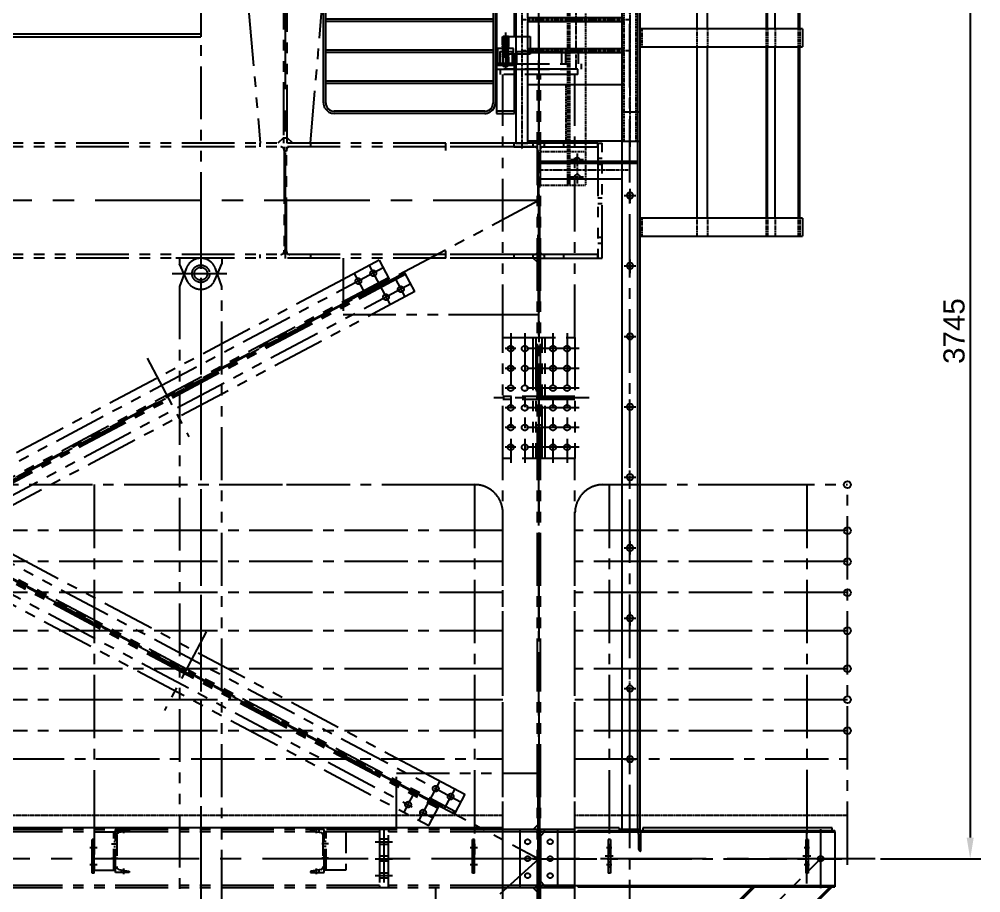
# Model space of a CAD drawing. Header units: millimetres. Extents: x -16232 to 52632, y -3739 to 20678.
# Drawn here: x 14757 to 18170, y 11153 to 14253 of the extents above; entities that cross this region are included whole.
import ezdxf

# ---------------------------------------------------------------- set-up
doc = ezdxf.new("R2010")
doc.units = ezdxf.units.MM
doc.header["$LTSCALE"] = 300
doc.header["$MEASUREMENT"] = 0
for name, pattern in [('CENTER', [2, 1.25, -0.25, 0.25, -0.25]), ('CENTER2', [1.125, 0.75, -0.125, 0.125, -0.125]), ('HIDDEN', [0.375, 0.25, -0.125]), ('PHANTOM2', [1.25, 0.625, -0.125, 0.125, -0.125, 0.125, -0.125])]:
    doc.linetypes.add(name, pattern=pattern)
for name, color, linetype in [('CENTRO', 1, 'CENTER'), ('EM-PJ-CENTRO', 10, 'CENTER2'), ('EM-PJ-CONTORNO', 3, 'Continuous'), ('EM-PJ-COTA', 7, 'Continuous'), ('EM-PJ-FANTASMA', 8, 'PHANTOM2'), ('EM-PJ-FINA', 1, 'Continuous'), ('EM-PJ-TRACEJADA', 1, 'HIDDEN'), ('FANTASMA', 8, 'PHANTOM2'), ('FINA', 8, 'Continuous')]:
    doc.layers.add(name, color=color, linetype=linetype)
doc.styles.add('PADRAO ANGLO', font='arial.ttf')
doc.dimstyles.new('COTAS-ANGLO-PADRÃO', dxfattribs={"dimscale": 30, "dimtxt": 2.5, "dimasz": 2.5, "dimexe": 1.25, "dimexo": 0.625, "dimtad": 1, "dimtxsty": 'PADRAO ANGLO', "dimcen": 2.5, "dimclrd": 256, "dimclre": 256, "dimclrt": 256, "dimadec": 0, "dimazin": 0, "dimtfac": 1, "dimtmove": 0, "dimatfit": 0, "dimfxl": 1, "dimarcsym": 0})
pattern_1 = [(45, (4551.34874, -13127.855), (-0.441941738, 0.441941738), [])]

# ---------------------------------------------------------------- blocks, each defined once
blk = doc.blocks.new('A$C1EAA2A16')
for p, q in [((-1000, 510), (1000, 510)), ((-1000, 510), (-1000, -510)), ((-1000, 500), (1000, 500)), ((1000, 510), (1000, -510)), ((-1148.5, 228.9), (-1451.5, 228.9)), ((-1451.5, 228.9), (-1451.5, -204.6)), ((-1148.5, 228.9), (-1148.5, -204.6)), ((1148.5, 228.9), (1451.5, 228.9)), ((1148.5, 228.9), (1148.5, -204.6)), ((1451.5, 228.9), (1451.5, -204.6)), ((-1148.5, 100), (-1000, 100)), ((1148.5, 100), (1000, 100)), ((-1148.5, -100), (-1000, -100)), ((1148.5, -100), (1000, -100)), ((-1366.7, -266.3), (-1366.7, -146.3)), ((-1233.3, -266.3), (-1233.3, -146.3)), ((1233.3, -266.3), (1233.3, -146.3)), ((1366.7, -266.3), (1366.7, -146.3)), ((-1411, -204.6), (-1451.5, -204.6)), ((-1189, -171.3), (-1411, -171.3)), ((-1411, -241.3), (-1411, -171.3)), ((-1386.7, -241.3), (-1386.7, -171.3)), ((-1346.7, -241.3), (-1346.7, -171.3)), ((-1253.4, -241.3), (-1253.4, -171.3)), ((-1213.3, -241.3), (-1213.3, -171.3)), ((-1189, -241.3), (-1189, -171.3)), ((-1148.5, -204.6), (-1189, -204.6)), ((1148.5, -204.6), (1189, -204.6)), ((1189, -171.3), (1411, -171.3)), ((1189, -241.3), (1189, -171.3)), ((1213.3, -241.3), (1213.3, -171.3)), ((1253.3, -241.3), (1253.3, -171.3)), ((1346.6, -241.3), (1346.6, -171.3)), ((1386.7, -241.3), (1386.7, -171.3)), ((1411, -241.3), (1411, -171.3)), ((1411, -204.6), (1451.5, -204.6)), ((-1189, -241.3), (-1411, -241.3)), ((1189, -241.3), (1411, -241.3)), ((-1000, -500), (1000, -500)), ((-1000, -510), (1000, -510))]:
    blk.add_line(p, q)
at = {"layer": 'CENTRO'}
for p, q in [((-1300, -291.3), (-1300, 278.9)), ((1300, -291.3), (1300, 278.9)), ((-1527.8, 0), (1527.8, 0))]:
    blk.add_line(p, q, dxfattribs=at)
blk = doc.blocks.new('xcvbxcvb')
at = {"layer": 'EM-PJ-CENTRO', "ltscale": 0.05}
for p, q in [((0.4, -671.7), (0.4, 145)), ((-22.1, 99.3), (22.9, 99.3)), ((-191.5, 52.5), (-191.5, -960.2)), ((191, 52.5), (191, -951.8)), ((-188.9, -10.7), (188.4, -10.7)), ((-22.1, -10.7), (22.9, -10.7)), ((-191.5, -120.7), (191, -120.7)), ((-16.3, -120.7), (28.7, -120.7)), ((-191.5, -230.7), (191, -230.7)), ((-4.2, -230.7), (-49.3, -230.7)), ((-191.5, -390.7), (191, -390.7)), ((-22.1, -390.7), (22.9, -390.7)), ((-191.5, -500.7), (191, -500.7)), ((-22.1, -500.7), (22.9, -500.7)), ((-191.5, -610.7), (191, -610.7)), ((-22.1, -610.7), (22.9, -610.7)), ((4.4, -975.7), (4.4, -1082.4)), ((26.5, -998.7), (-17.7, -998.7)), ((26.5, -1059.6), (-17.7, -1059.6))]:
    blk.add_line(p, q, dxfattribs=at)
blk.add_arc((-0.2, 53.7), 191.2, 359.6423, 180.3435, dxfattribs=at)
at = {"layer": 'EM-PJ-CONTORNO'}
for p, q in [((-212.7, 52.6), (-212.7, -939.7)), ((-170.3, 52.6), (-212.7, 52.6)), ((-170.3, -114.3), (-170.3, 54.8)), ((163.4, -4.3), (-170.3, -4.3)), ((-170.3, -17), (163.4, -17)), ((163.4, -114.3), (-170.3, -114.3)), ((-170.3, -224.3), (-170.3, -127)), ((-170.3, -127), (163.4, -127)), ((163.4, -224.3), (-170.3, -224.3)), ((-170.3, -369.5), (-170.3, -237)), ((-170.3, -237), (163.4, -237)), ((163.4, -369.5), (-170.3, -369.5)), ((-170.3, -411.9), (163.4, -411.9)), ((-170.3, -494.3), (-170.3, -411.9)), ((163.4, -494.3), (-170.3, -494.3)), ((-170.3, -604.3), (-170.3, -507)), ((-170.3, -507), (163.4, -507)), ((163.4, -604.3), (-170.3, -604.3)), ((-170.3, -733.6), (-170.3, -617)), ((-170.3, -617), (163.4, -617)), ((-170.3, -730.7), (163.4, -730.7)), ((-170.3, -830.5), (-170.3, -733.6)), ((-170.3, -939.7), (-170.3, -830.5)), ((-212.7, -939.7), (-170.3, -939.7)), ((-170.3, -930.7), (163.4, -930.7))]:
    blk.add_line(p, q, dxfattribs=at)
at = {"layer": 'EM-PJ-CONTORNO', "flags": 128}
for points in [[(-191.5, -390.7), (-189.2, -388.4), (-186.9, -386.1), (-184.7, -383.9), (-182.6, -381.7), (-180.5, -379.7), (-178.6, -377.8), (-176.9, -376.1), (-175.3, -374.5), (-173.9, -373.1), (-172.7, -371.9), (-171.8, -371), (-171, -370.2), (-170.5, -369.7), (-170.3, -369.5), (-170.3, -369.5)], [(-170.3, -411.9), (-170.3, -411.8), (-170.5, -411.6), (-171, -411.1), (-171.8, -410.3), (-172.7, -409.4), (-173.9, -408.2), (-175.3, -406.8), (-176.9, -405.2), (-178.6, -403.5), (-180.5, -401.6), (-182.6, -399.6), (-184.7, -397.4), (-186.9, -395.2), (-189.2, -392.9), (-191.5, -390.7)]]:
    blk.add_lwpolyline(points, dxfattribs=at)
at = {"layer": 'EM-PJ-CONTORNO'}
for radius, start in [(212.4, 39.6341), (170, 15.8113)]:
    blk.add_arc((-0.2, 53.7), radius, start, 180.3435, dxfattribs=at)
for points, knots in [([(-170.3, -114.4), (-170.3, -114.4), (-170.2, -114.3), (-170.4, -114.8), (-170.7, -115.9), (-171, -117.6), (-171.2, -119.7), (-171.2, -121.8), (-171, -123.8), (-170.7, -125.5), (-170.4, -126.6), (-170.2, -127.1), (-170.3, -127), (-170.3, -126.9)], [0, 0, 0, 0, 0.030157, 0.13274, 0.236544, 0.34434, 0.453102, 0.557821, 0.659869, 0.764672, 0.873388, 0.981234, 1, 1, 1, 1]), ([(-170.3, -224.4), (-170.3, -224.4), (-170.2, -224.3), (-170.4, -224.8), (-170.7, -225.9), (-171, -227.6), (-171.2, -229.7), (-171.2, -231.8), (-171, -233.8), (-170.7, -235.5), (-170.4, -236.6), (-170.2, -237.1), (-170.3, -237), (-170.3, -236.9)], [0, 0, 0, 0, 0.030157, 0.132737, 0.236547, 0.344334, 0.453108, 0.557815, 0.659862, 0.764666, 0.873388, 0.981234, 1, 1, 1, 1]), ([(-170.3, -494.4), (-170.3, -494.4), (-170.3, -494.4), (-170.5, -495.3), (-170.9, -496.8), (-171.2, -498.6), (-171.2, -500), (-171.2, -500.7)], [0, 0, 0, 0, 0.169969, 0.375351, 0.587329, 0.805506, 1, 1, 1, 1]), ([(-171.2, -500.7), (-171.2, -501.3), (-171.2, -502.7), (-170.9, -504.6), (-170.5, -506), (-170.3, -506.9), (-170.3, -506.9), (-170.3, -506.9)], [0, 0, 0, 0, 0.20821, 0.416186, 0.630122, 0.848375, 1, 1, 1, 1]), ([(-170.3, -604.3), (-170.3, -604.4), (-170.3, -604.4), (-170.5, -605.3), (-170.9, -606.8), (-171.2, -608.6), (-171.2, -610), (-171.2, -610.7)], [0, 0, 0, 0, 0.170376, 0.375663, 0.587543, 0.80562, 1, 1, 1, 1]), ([(-171.2, -610.7), (-171.2, -611.3), (-171.2, -612.7), (-170.9, -614.6), (-170.5, -616), (-170.3, -616.9), (-170.3, -616.9), (-170.3, -616.9)], [0, 0, 0, 0, 0.208108, 0.415983, 0.629814, 0.847971, 1, 1, 1, 1])]:
    blk.add_open_spline(points, degree=3, knots=knots, dxfattribs=at)
at = {"layer": 'EM-PJ-TRACEJADA', "ltscale": 0.05}
for p, q in [((-29.6, 218), (-29.6, -1088.7)), ((-14.6, 218), (-29.6, 218)), ((-23.2, 218), (-23.2, -1088.7)), ((34.4, 143), (-14.6, 218)), ((34.4, 143), (34.4, -1088.7)), ((169.8, 54.9), (169.8, -114.3)), ((212.2, 52.6), (169.8, 52.6)), ((212.2, 52.6), (212.2, -933.7)), ((169.8, -4.3), (163.4, -4.3)), ((163.4, -17), (169.8, -17)), ((169.8, -114.3), (163.4, -114.3)), ((163.4, -127), (169.8, -127)), ((169.8, -127), (169.8, -224.3)), ((-29.7, -205.2), (-36.1, -205.2)), ((-36.1, -205.2), (-36.1, -256.2)), ((169.8, -224.3), (163.4, -224.3)), ((163.4, -237), (169.8, -237)), ((169.8, -237), (169.8, -369.5)), ((-29.7, -256.2), (-36.1, -256.2)), ((169.8, -369.5), (163.4, -369.5)), ((163.4, -411.9), (169.8, -411.9)), ((169.8, -411.9), (169.8, -494.3)), ((169.8, -494.3), (163.4, -494.3)), ((163.4, -507), (169.8, -507)), ((169.8, -507), (169.8, -604.3)), ((169.8, -604.3), (163.4, -604.3)), ((163.4, -617), (169.8, -617)), ((169.8, -617), (169.8, -733.6)), ((-29.6, -730.7), (-36, -730.7)), ((-36, -730.7), (-36, -930.7)), ((163.4, -730.7), (169.8, -730.7)), ((169.8, -733.6), (169.8, -933.7)), ((-29.6, -930.7), (-36, -930.7)), ((163.4, -930.7), (169.8, -930.7)), ((-127.6, -968.7), (34.4, -968.7)), ((-127.6, -1088.7), (34.4, -1088.7))]:
    blk.add_line(p, q, dxfattribs=at)
at = {"layer": 'EM-PJ-TRACEJADA', "ltscale": 0.05, "flags": 128}
for points in [[(191, -390.7), (188.7, -388.4), (186.5, -386.1), (184.3, -383.9), (182.1, -381.7), (180.1, -379.7), (178.2, -377.8), (176.4, -376.1), (174.9, -374.5), (173.5, -373.1), (172.3, -371.9), (171.3, -371), (170.6, -370.2), (170.1, -369.7), (169.9, -369.5), (169.8, -369.5)], [(169.8, -411.9), (169.9, -411.8), (170.1, -411.6), (170.6, -411.1), (171.3, -410.3), (172.3, -409.4), (173.5, -408.2), (174.9, -406.8), (176.4, -405.2), (178.2, -403.5), (180.1, -401.6), (182.1, -399.6), (184.3, -397.4), (186.5, -395.2), (188.7, -392.9), (191, -390.7)]]:
    blk.add_lwpolyline(points, dxfattribs=at)
at = {"layer": 'EM-PJ-TRACEJADA', "ltscale": 0.05}
for centre, radius in [((-29.6, 242.2), 24.1), ((0.4, 99.3), 6.25), ((0.4, -10.7), 6.25), ((0.4, -120.7), 6.25), ((0.4, -390.7), 6.25), ((0.4, -500.7), 6.25), ((0.4, -610.7), 6.25), ((4.4, -998.7), 9), ((4.4, -1058.7), 9)]:
    blk.add_circle(centre, radius, dxfattribs=at)
for radius, end in [(212.4, 39.6341), (170, 15.8113)]:
    blk.add_arc((-0.2, 53.7), radius, 359.6423, end, dxfattribs=at)
for points, knots in [([(169.8, -126.9), (169.8, -126.9), (169.8, -127), (170, -126.5), (170.3, -125.4), (170.6, -123.7), (170.8, -121.6), (170.8, -119.5), (170.6, -117.5), (170.2, -115.8), (170, -114.7), (169.8, -114.2), (169.8, -114.3), (169.8, -114.3)], [0, 0, 0, 0, 0.029933, 0.132561, 0.236415, 0.344262, 0.453088, 0.557845, 0.659941, 0.764794, 0.873568, 0.981465, 1, 1, 1, 1]), ([(169.8, -236.9), (169.8, -236.9), (169.8, -237), (170, -236.5), (170.3, -235.4), (170.6, -233.7), (170.8, -231.6), (170.8, -229.5), (170.6, -227.5), (170.2, -225.8), (170, -224.7), (169.8, -224.2), (169.8, -224.3), (169.8, -224.3)], [0, 0, 0, 0, 0.029933, 0.132562, 0.236422, 0.344269, 0.453083, 0.557852, 0.659948, 0.764801, 0.873569, 0.981465, 1, 1, 1, 1]), ([(170.8, -500.7), (170.8, -500), (170.7, -498.6), (170.4, -496.7), (170.1, -495.3), (169.9, -494.4), (169.8, -494.4), (169.8, -494.4)], [0, 0, 0, 0, 0.20811, 0.415986, 0.629819, 0.847968, 1, 1, 1, 1]), ([(169.8, -507), (169.8, -506.9), (169.9, -506.9), (170.1, -506), (170.4, -504.5), (170.7, -502.7), (170.8, -501.3), (170.8, -500.7)], [0, 0, 0, 0, 0.170375, 0.37565, 0.587544, 0.805598, 1, 1, 1, 1]), ([(170.8, -610.7), (170.8, -610), (170.7, -608.6), (170.4, -606.7), (170.1, -605.3), (169.9, -604.4), (169.8, -604.4), (169.8, -604.4)], [0, 0, 0, 0, 0.20811, 0.415987, 0.62982, 0.84797, 1, 1, 1, 1]), ([(169.8, -617), (169.8, -616.9), (169.9, -616.9), (170.1, -616), (170.4, -614.5), (170.7, -612.7), (170.8, -611.3), (170.8, -610.7)], [0, 0, 0, 0, 0.1703724, 0.3756539, 0.587529, 0.8056007, 1, 1, 1, 1])]:
    blk.add_open_spline(points, degree=3, knots=knots, dxfattribs=at)
blk = doc.blocks.new('A$Cb61820f8')
at = {"layer": 'EM-PJ-CONTORNO'}
h = blk.add_hatch(dxfattribs=at)
h.set_pattern_fill('ANSI31', color=256, scale=5, style=0)
h.set_pattern_definition(pattern_1)
h.paths.add_polyline_path([(-221.2, 348.6, 1), (-218.2, 348.6)])
h = blk.add_hatch(dxfattribs=at)
h.set_pattern_fill('ANSI31', color=256, scale=5, style=0)
h.set_pattern_definition(pattern_1)
h.paths.add_polyline_path([(-221.2, 343.6, 0.376394), (-219.9, 342.1, 0.453072), (-218.2, 343.6, 1)])
h = blk.add_hatch(dxfattribs=at)
h.set_pattern_fill('ANSI31', color=256, scale=5, style=0)
h.set_pattern_definition([(45, (4551.34874, -13122.855), (-0.441941738, 0.441941738), [])])
h.paths.add_polyline_path([(-202.2, 346.1, 1), (-199.2, 346.1, 1)])
h = blk.add_hatch(dxfattribs=at)
h.set_pattern_fill('ANSI31', color=256, scale=5, style=0)
h.set_pattern_definition(pattern_1)
h.paths.add_polyline_path([(-202.2, 341.1, 1), (-199.2, 341.1, 1)])
h = blk.add_hatch(dxfattribs=at)
h.set_pattern_fill('ANSI31', color=256, scale=5, style=0)
h.set_pattern_definition(pattern_1)
h.paths.add_polyline_path([(-218.2, 313.6, 1), (-221.2, 313.6, 1)])
h = blk.add_hatch(dxfattribs=at)
h.set_pattern_fill('ANSI31', color=256, scale=5, style=0)
h.set_pattern_definition([(45, (4532.34874, -13160.355), (-0.441941738, 0.441941738), [])])
h.paths.add_polyline_path([(-221.2, 308.6, 1), (-218.2, 308.6, 1)])
h = blk.add_hatch(dxfattribs=at)
h.set_pattern_fill('ANSI31', color=256, scale=5, style=0)
h.set_pattern_definition(pattern_1)
h.paths.add_polyline_path([(-202.2, 311.1, 1), (-199.2, 311.1, 1)])
h = blk.add_hatch(dxfattribs=at)
h.set_pattern_fill('ANSI31', color=256, scale=5, style=0)
h.set_pattern_definition(pattern_1)
h.paths.add_polyline_path([(-199.2, 306.1, 1), (-202.2, 306.1)])
at = {"layer": 'EM-PJ-CENTRO'}
blk.add_line((-210.2, 393), (-210.2, 265), dxfattribs=at)
at = {"layer": 'EM-PJ-CENTRO', "ltscale": 0.05}
for p, q in [((-88, -94.6), (224.9, -94.6)), ((231.5, -162, 838188.4), (231.5, -212.7, 838188.4)), ((210.9, -185, 838188.4), (252.2, -185, 838188.4)), ((210.9, -435, 838188.4), (252.2, -435, 838188.4)), ((231.5, -412, 838188.4), (231.5, -462.7, 838188.4)), ((231.5, -708, 838188.4), (231.5, -657.3, 838188.4)), ((210.9, -685, 838188.4), (252.2, -685, 838188.4)), ((231.5, -958, 838188.4), (231.5, -907.3, 838188.4)), ((210.9, -935, 838188.4), (252.2, -935, 838188.4)), ((231.5, -1208, 838188.4), (231.5, -1157.3, 838188.4)), ((210.9, -1185, 838188.4), (252.2, -1185, 838188.4)), ((231.5, -1412, 838188.4), (231.5, -1462.7, 838188.4)), ((210.9, -1435, 838188.4), (252.2, -1435, 838188.4)), ((231.5, -1662, 838188.4), (231.5, -1712.7, 838188.4)), ((210.9, -1685, 838188.4), (252.2, -1685, 838188.4)), ((231.5, -1958, 838188.4), (231.5, -1907.3, 838188.4)), ((210.9, -1935, 838188.4), (252.2, -1935, 838188.4)), ((231.5, -2208, 838188.4), (231.5, -2157.3, 838188.4)), ((210.9, -2185, 838188.4), (252.2, -2185, 838188.4))]:
    blk.add_line(p, q, dxfattribs=at)
at = {"layer": 'EM-PJ-CONTORNO'}
for p, q in [((-241.9, 1206), (-241.9, 106)), ((203, 1206), (203, -62.8)), ((258.5, 1206), (258.5, -2435)), ((266.5, 1206), (266.5, -2435)), ((-254.2, 1168), (-254.2, 144)), ((-246.2, 1168), (-246.2, 144)), ((468.9, 1142.5), (468.9, 406)), ((507, 406), (507, 1142.5)), ((715.3, 1142.5), (715.3, 406)), ((719.8, 406), (719.8, 1142.5)), ((746.7, 406), (746.7, 1142.5)), ((828.5, 1142.5), (828.5, 406)), ((834.8, 406), (834.8, 1142.5)), ((-856.2, 144), (-856.2, 683.3)), ((-848.2, 144), (-848.2, 683.3)), ((-254.2, 440), (-848.2, 440)), ((-254.2, 432), (-848.2, 432)), ((-221.2, 377.6), (-220.2, 378.6)), ((-221.2, 349.6), (-221.2, 377.6)), ((-220.2, 378.6), (-218.2, 378.6)), ((-217.2, 379.6), (-218.2, 378.6)), ((-218.2, 273.1), (-218.2, 378.6)), ((-214.2, 378.6), (-218.2, 378.6)), ((-203.2, 379.6), (-217.2, 379.6)), ((-214.2, 379.5), (-122.9, 379.5)), ((-206.2, 379.5), (-214.2, 379.5)), ((-214.2, 379.5), (-214.2, 316)), ((-202.2, 378.6), (-210.2, 378.6)), ((-206.2, 316), (-206.2, 379.5)), ((-203.2, 379.6), (-203.1, 379.5)), ((-202.2, 378.6), (-203.1, 379.5)), ((-202.2, 316), (-202.2, 378.6)), ((-200.2, 378.6), (-202.2, 378.6)), ((-200.2, 378.6), (-199.2, 377.6)), ((-199.2, 377.6), (-199.2, 349.6)), ((-122.9, 379.5), (-122.9, 316)), ((844.3, 406), (266.5, 406)), ((844.3, 406), (844.3, 342.5)), ((-220.2, 348.6), (-221.2, 349.6)), ((-221.2, 348.6), (-208.2, 348.6)), ((-218.2, 348.6), (-220.2, 348.6)), ((-200.9, 344.6), (-219.9, 347.1)), ((-219.9, 345.1), (-212.2, 346.1)), ((-200.9, 339.6), (-219.9, 342.1)), ((-219.7, 313.6), (-219.7, 343.6)), ((-200.5, 342.6), (-219.5, 345.1)), ((-214.2, 316), (-214.2, 348.6)), ((-214.2, 348.6), (-206.2, 348.6)), ((-200.5, 347.6), (-208.2, 348.6)), ((-208.2, 343.6), (-200.5, 344.6)), ((-200.2, 348.6), (-202.2, 348.6)), ((-199.2, 349.6), (-200.2, 348.6)), ((266.5, 342.5), (844.3, 342.5)), ((468.9, 342.5), (468.9, -265.5)), ((507, -265.5), (507, 342.5)), ((715.3, 342.5), (715.3, -265.5)), ((719.8, -265.5), (719.8, 342.5)), ((746.7, -265.5), (746.7, 342.5)), ((828.5, 342.5), (828.5, -265.5)), ((834.8, -265.5), (834.8, 342.5)), ((-254.2, 330), (-848.2, 330)), ((-254.2, 322), (-848.2, 322)), ((-182, 336), (-238.3, 336)), ((-238.3, 336), (-238.3, 276.1)), ((-219.9, 312.1), (-200.9, 309.6)), ((-212.2, 311.1), (-219.9, 310.1)), ((-219.5, 315.1), (-200.5, 312.6)), ((-219.5, 310.1), (-200.5, 307.6)), ((-122.9, 316), (-214.2, 316)), ((-214.2, 316), (-206.2, 316)), ((-200.5, 309.6), (-208.2, 308.6)), ((-202.2, 273.1), (-202.2, 316)), ((-200.7, 311.1), (-200.7, 341.1)), ((-182, 276.1), (-182, 336)), ((-178.4, 106), (-178.4, 316)), ((-238.3, 284.1), (-182, 284.1)), ((-182, 276.1), (-238.3, 276.1)), ((-220.2, 306.1), (-221.2, 305.1)), ((-221.2, 305.1), (-221.2, 276.1)), ((-221.2, 277.1), (-220.2, 276.1)), ((-218.2, 306.1), (-220.2, 306.1)), ((-219.9, 307.1), (-212.2, 306.1)), ((-217.2, 272.1), (-218.2, 273.1)), ((-202.2, 273.1), (-218.2, 273.1)), ((-199.2, 306.1), (-212.2, 306.1)), ((-202.2, 273.1), (-203.2, 272.1)), ((-200.2, 306.1), (-202.2, 306.1)), ((-199.2, 306.1), (-202.2, 306.1)), ((-199.2, 305.1), (-200.2, 306.1)), ((-200.2, 276.1), (-199.2, 277.1)), ((-199.2, 305.1), (-199.2, 276.1)), ((-203.2, 272.1), (-217.2, 272.1)), ((-254.2, 220), (-848.2, 220)), ((-254.2, 212), (-848.2, 212)), ((-809.2, 114), (-818.2, 114)), ((-801.2, 106), (-818.2, 106)), ((-293.2, 114), (-809.2, 114)), ((-301.2, 106), (-801.2, 106)), ((-284.2, 106), (-301.2, 106)), ((-284.2, 114), (-293.2, 114)), ((-178.4, 114), (-241.9, 114)), ((-241.9, 106), (-178.4, 106)), ((203, 112.1), (266.5, 112.1)), ((266.5, 6), (203, 6)), ((-88, -62.8), (258.5, -62.8)), ((-88, -70.8), (258.5, -70.8)), ((203, -70.8), (203, -2435)), ((-88, -126.3), (203, -126.3)), ((844.3, -265.5), (266.5, -265.5)), ((844.3, -265.5), (844.3, -329)), ((266.5, -329), (844.3, -329)), ((203, -2435), (266.5, -2435))]:
    blk.add_line(p, q, dxfattribs=at)
for centre, radius in [((-219.7, 343.6), 1.5), ((-200.7, 346.1), 1.5), ((-200.7, 341.1), 1.5), ((-219.7, 313.6), 1.5), ((-219.7, 308.6), 1.5), ((-200.7, 311.1), 1.5), ((231.5, -185, 838188.4), 11.5), ((231.5, -435, 838188.4), 11.5), ((231.5, -685, 838188.4), 11.5), ((231.5, -935, 838188.4), 11.5), ((231.5, -1185, 838188.4), 11.5), ((231.5, -1435, 838188.4), 11.5), ((231.5, -1685, 838188.4), 11.5), ((231.5, -1935, 838188.4), 11.5), ((231.5, -2185, 838188.4), 11.5)]:
    blk.add_circle(centre, radius, dxfattribs=at)
for centre, radius, start, end in [((-219.7, 348.6), 1.5, 180, 0), ((-200.7, 306.1), 1.5, 0, 180), ((-818.2, 144), 38, 180, 209.1104), ((-818.2, 144), 30, 180, 270), ((-284.2, 144), 30, 270, 0), ((-284.2, 144), 38, 330.8896, 0), ((-818.2, 144), 38, 210.0314, 270), ((-284.2, 144), 38, 270, 330.8896)]:
    blk.add_arc(centre, radius, start, end, dxfattribs=at)
at = {"layer": 'EM-PJ-FINA', "ltscale": 0.5}
blk.add_line((-178.4, 379.5), (-178.4, 929.9), dxfattribs=at)
at = {"layer": 'EM-PJ-TRACEJADA', "ltscale": 0.05}
for p, q in [((274.5, 342.5), (274.5, 406)), ((468.9, 406), (468.9, 342.5)), ((507, 406), (507, 342.5)), ((715.3, 406), (715.3, 342.5)), ((719.8, 406), (719.8, 342.5)), ((746.7, 406), (746.7, 342.5)), ((828.5, 406), (828.5, 342.5)), ((834.8, 406), (834.8, 342.5)), ((203, -62.8), (203, -70.8)), ((274.5, -329), (274.5, -265.5)), ((468.9, -265.5), (468.9, -329)), ((507, -265.5), (507, -329)), ((715.3, -265.5), (715.3, -329)), ((719.8, -265.5), (719.8, -329)), ((746.7, -265.5), (746.7, -329)), ((828.5, -265.5), (828.5, -329)), ((834.8, -265.5), (834.8, -329))]:
    blk.add_line(p, q, dxfattribs=at)
blk.add_blockref('xcvbxcvb', (39.6, 939.7))
blk = doc.blocks.new('A$C21fcbdb9')
at = {"layer": 'EM-PJ-CENTRO'}
blk.add_line((24.3, 0), (-38.9, 0), dxfattribs=at)
at = {"layer": 'EM-PJ-FINA'}
for points in [[(-20, -22.5), (0, 22.5), (0, -22.5), (-20, -22.5)], [(-20, -22.5), (-20, 22.5), (0, 22.5), (-20, -22.5)]]:
    blk.add_solid(points, dxfattribs=at)
at = {"layer": 'EM-PJ-TRACEJADA'}
for p, q in [((0, 22.5), (-20, 22.5)), ((0, -22.5), (-20, -22.5))]:
    blk.add_line(p, q, dxfattribs=at)
blk = doc.blocks.new('GARDA')
at = {"layer": 'EM-PJ-CENTRO'}
for p, q in [((-15246.9, 10259.3), (-11970.3, 10259.3)), ((-12652.9, 10259.3), (-12652.9, 8910.5)), ((-11970.3, 10259.3), (-11490.3, 10259.3)), ((-11490.3, 10259.3), (-11302.9, 10259.3)), ((-11302.9, 10259.3), (-11302.9, 8910.5)), ((-10846.9, 10259.3), (-10321.3, 10259.3)), ((-10825.9, 10259.3), (-10825.9, 8910.5)), ((-10321.3, 10259.3), (-9979.9, 10259.3)), ((-10124.1, 10259.4), (-10124.1, 8910.6)), ((-9979.9, 8910.5), (-9979.9, 10259.3)), ((-11202.9, 8910.5), (-11202.9, 10159.3)), ((-10946.9, 8910.5), (-10946.9, 10159.3)), ((-11202.9, 10096.3), (-15346.9, 10096.3)), ((-9979.9, 10096.3), (-10946.9, 10096.3)), ((-11202.9, 9986.3), (-15346.9, 9986.3)), ((-9979.9, 9986.3), (-10946.9, 9986.3)), ((-11202.9, 9876.3), (-15346.9, 9876.3)), ((-9979.9, 9876.3), (-10946.9, 9876.3)), ((-11202.9, 9740.8), (-15346.9, 9740.8)), ((-9979.9, 9740.8), (-10946.9, 9740.8)), ((-11202.9, 9606.3), (-15346.9, 9606.3)), ((-9979.9, 9606.3), (-10946.9, 9606.3)), ((-11202.9, 9496.3), (-15346.9, 9496.3)), ((-9979.9, 9496.3), (-10946.9, 9496.3)), ((-11202.9, 9386.3), (-15346.9, 9386.3)), ((-9979.9, 9386.3), (-10946.9, 9386.3)), ((-15346.9, 9286.3), (-11202.9, 9286.3)), ((-10946.9, 9286.3), (-9979.9, 9286.3))]:
    blk.add_line(p, q, dxfattribs=at)
at = {"layer": 'EM-PJ-CENTRO', "ltscale": 0.02}
for p, q in [((-15346.9, 9086.3), (-11202.9, 9086.3)), ((-10946.9, 9086.3), (-9979.9, 9086.3))]:
    blk.add_line(p, q, dxfattribs=at)
at = {"layer": 'EM-PJ-CENTRO'}
for centre, start, end in [((-11302.9, 10159.3), 0, 90), ((-10846.9, 10159.3), 90, 180)]:
    blk.add_arc(centre, 100, start, end, dxfattribs=at)
blk = doc.blocks.new('*D72')
at = {"layer": 'Defpoints', "color": 0, "transparency": 16777216}
for p in [(17538, 15018.5), (17795.6, 11274), (18132.7, 11274)]:
    blk.add_point(p, dxfattribs=at)
at = {"layer": 'EM-PJ-COTA', "lineweight": -2, "transparency": 16777216}
for p, q in [((17556.8, 15018.5), (18170.2, 15018.5)), ((18132.7, 14943.5), (18132.7, 11349)), ((17814.3, 11274), (18170.2, 11274))]:
    blk.add_line(p, q, dxfattribs=at)
at = {"layer": 'EM-PJ-COTA', "transparency": 16777216}
for points in [[(18120.2, 14943.5), (18145.2, 14943.5), (18132.7, 15018.5)], [(18120.2, 11349), (18145.2, 11349), (18132.7, 11274)]]:
    blk.add_solid(points, dxfattribs=at)
at = {"layer": 'EM-PJ-COTA', "transparency": 16777216, "insert": (18075.7, 13146.3), "char_height": 75, "attachment_point": 5, "rotation": 90, "style": 'PADRAO ANGLO'}
blk.add_mtext('3745', dxfattribs=at)
blk = doc.blocks.new('A$Ce1df7a8e')
at = {"layer": 'EM-PJ-CENTRO', "ltscale": 0.5}
for p, q in [((14.2, 0), (-14.2, 0)), ((9.2, 30), (-9.2, 30)), ((9.2, -30), (-9.2, -30))]:
    blk.add_line(p, q, dxfattribs=at)
at = {"layer": 'EM-PJ-CONTORNO'}
for p, q in [((4.2, 60), (-3.8, 60)), ((-3.8, 60), (-3.8, -60)), ((4.2, 60), (4.2, -60)), ((4.2, -60), (-3.8, -60))]:
    blk.add_line(p, q, dxfattribs=at)
at = {"layer": 'EM-PJ-TRACEJADA', "ltscale": 0.5}
for p, q in [((4.2, 39), (-3.8, 39)), ((4.2, 21), (-3.8, 21)), ((4.2, -21), (-3.8, -21)), ((4.2, -39), (-3.8, -39))]:
    blk.add_line(p, q, dxfattribs=at)
blk = doc.blocks.new('A$Cff82920c')
at = {"layer": 'EM-PJ-CENTRO'}
blk.add_line((-25, 0.1), (1069.8, 0.1), dxfattribs=at)
at = {"layer": 'EM-PJ-CONTORNO'}
for p, q in [((15, 94.9), (0, 79.9)), ((0, 79.9), (0, -79.9)), ((15, 94.9), (132.7, 94.9)), ((132.7, 100.1), (1044.8, 100.1)), ((132.7, 94.9), (132.7, 100.1)), ((132.7, 94.9), (1044.8, 94.9)), ((1044.8, 94.9), (1044.8, 100.1)), ((1044.8, 94.9), (1044.8, -94.7)), ((15, -94.7), (0, -79.7)), ((15, -94.7), (132.7, -94.7)), ((132.7, -94.7), (1044.8, -94.7)), ((132.7, -94.7), (132.7, -99.9)), ((132.7, -99.9), (1044.8, -99.9)), ((1044.8, -94.7), (1044.8, -99.9))]:
    blk.add_line(p, q, dxfattribs=at)
at = {"layer": 'EM-PJ-TRACEJADA'}
blk.add_line((944.8, 100.1), (944.8, -99.9), dxfattribs=at)
at = {"layer": 'EM-PJ-COTA'}
for p in [(244.2, 8.6), (945.9, 8.6)]:
    blk.add_blockref('A$Ce1df7a8e', p, dxfattribs=at)
blk = doc.blocks.new('A$C0b032ca3')
at = {"layer": 'EM-PJ-CENTRO'}
for p, q in [((-1000, -1000), (0, 0)), ((-342.3, -307), (-326.3, -290.9)), ((-289.3, -360), (-273.2, -344)), ((-803.8, -768.5), (-787.8, -752.4)), ((-750.8, -821.5), (-734.7, -805.5))]:
    blk.add_line(p, q, dxfattribs=at)
blk.add_circle((-1000, -1000), 10, dxfattribs=at)
at = {"layer": 'EM-PJ-CONTORNO'}
for p, q in [((-994.8, -853.3), (-241.4, -100)), ((-994.8, -1136.2), (41.4, -100)), ((-379.2, -245.1), (-234.1, -100)), ((-245.1, -379.2), (34.1, -100)), ((-840.7, -706.6), (-388.1, -254.1)), ((-706.6, -840.7), (-254.1, -388.1)), ((-994.8, -860.7), (-849.7, -715.6)), ((-994.8, -1128.8), (-715.6, -849.7)), ((-994.8, -853.2), (-994.8, -1136))]:
    blk.add_line(p, q, dxfattribs=at)
at = {"layer": 'EM-PJ-CONTORNO', "extrusion": (0, 0, -1)}
for p, q in [((-391.8, -250.4), (-250.4, -391.8)), ((-387.3, -245.9), (-245.9, -387.3)), ((-382.8, -241.4), (-241.4, -382.8)), ((-853.3, -711.9), (-711.9, -853.3)), ((-848.8, -707.4), (-707.4, -848.8)), ((-844.3, -702.9), (-702.9, -844.3))]:
    blk.add_line(p, q, dxfattribs=at)
at = {"layer": 'EM-PJ-TRACEJADA'}
for p, q in [((-345.2, -297.1), (-336.2, -288.1)), ((-332.4, -309.8), (-323.4, -300.8)), ((-292.1, -350.1), (-283.1, -341.1)), ((-279.4, -362.8), (-270.4, -353.9)), ((-806.7, -758.6), (-797.7, -749.6)), ((-793.9, -771.3), (-785, -762.3)), ((-753.6, -811.6), (-744.6, -802.6)), ((-740.9, -824.3), (-731.9, -815.4))]:
    blk.add_line(p, q, dxfattribs=at)
blk.add_circle((0, 0), 10, dxfattribs=at)
blk = doc.blocks.new('A$C9bd9dc66')
at = {"layer": 'EM-PJ-CENTRO'}
for p, q in [((-14.6, 25), (8.6, 25)), ((-14.6, -25), (8.6, -25))]:
    blk.add_line(p, q, dxfattribs=at)
at = {"layer": 'EM-PJ-TRACEJADA'}
for p, q in [((-76.2, 67.5), (-76.2, -67.5)), ((-76.2, 67.5), (0, 67.5)), ((-6.3, -67.5), (-6.3, 67.5)), ((0, -67.5), (0, 67.5)), ((-6.3, 34), (0, 34)), ((-6.3, 16), (0, 16)), ((-6.3, -16), (0, -16)), ((-6.3, -34), (0, -34)), ((-76.2, -67.5), (0, -67.5))]:
    blk.add_line(p, q, dxfattribs=at)
blk = doc.blocks.new('A$C4de2501e')
for p, q in [((19.6, 143), (19.6, 152.4)), ((28.6, 138), (28.6, 158.6)), ((37.6, 146), (37.6, 152.4)), ((19.6, 0), (19.6, 9.4)), ((28.6, -3.3), (28.6, 13.1)), ((37.6, 0), (37.6, 6.4))]:
    blk.add_line(p, q)
blk.add_lwpolyline([(0, 152.4), (0, 0), (48.8, 0), (48.8, 2, 0.366651), (46.2, 5), (11.4, 10.8, -0.366651), (5.1, 18.3), (5.1, 134.1, -0.366651), (11.4, 141.6), (46.2, 147.4, 0.366651), (48.8, 150.4), (48.8, 152.4)], format="xyb", close=True)

msp = doc.modelspace()

# ---------------------------------------------------------------- linework, layer by layer
at = {"layer": 'CENTRO'}
for p, q in [((15701.871, 14979.369), (15701.871, 13355.51)), ((16601.871, 14231.378), (16601.871, 10399.304)), ((16601.871, 13609.01), (12201.871, 13609.01)), ((15494.608, 13349.786), (15300.521, 13349.786)), ((17795.571, 11274.01), (12201.871, 11274.01))]:
    msp.add_line(p, q, dxfattribs=at)
at = {"layer": 'EM-PJ-CENTRO'}
for p, q in [((16601.871, 8069.322), (16601.871, 16057.65)), ((16925.221, 10973.615), (16925.221, 15091.207, 706041.766)), ((17601.871, 11378.986), (17601.871, 11169.361)), ((15033.585, 11312.51), (15008.3, 11312.51)), ((16383.585, 11312.51), (16358.3, 11312.51))]:
    msp.add_line(p, q, dxfattribs=at)
at = {"layer": 'EM-PJ-CONTORNO'}
msp.add_line((17601.871, 11377.51), (17601.871, 11171.51), dxfattribs=at)
at = {"layer": 'EM-PJ-CONTORNO', "ltscale": 0.5}
for p, q in [((15015.871, 11222.51), (15015.871, 11342.51)), ((15023.871, 11342.51), (15015.871, 11342.51)), ((15023.871, 11222.51), (15023.871, 11342.51)), ((16365.871, 11222.51), (16365.871, 11342.51)), ((16373.871, 11342.51), (16365.871, 11342.51)), ((16373.871, 11222.51), (16373.871, 11342.51)), ((15023.871, 11222.51), (15015.871, 11222.51)), ((16373.871, 11222.51), (16365.871, 11222.51))]:
    msp.add_line(p, q, dxfattribs=at)
at = {"layer": 'EM-PJ-FANTASMA'}
for p, q in [((15695.371, 14404.18), (15695.371, 13832.51)), ((15708.371, 13832.51), (15708.371, 14404.18)), ((15572.871, 14274.18), (15612.871, 13812.51)), ((15790.871, 13812.51), (15830.871, 14274.18)), ((16462.871, 14138.378), (16506.871, 14138.378)), ((16462.871, 14138.378), (16462.871, 14094.378)), ((16506.871, 14138.378), (16506.871, 14094.378)), ((16521.871, 14138.378), (16681.871, 14138.378)), ((16521.871, 14138.378), (16521.871, 14094.378)), ((16681.871, 14138.378), (16681.871, 14094.378)), ((16696.871, 14138.378), (16740.871, 14138.378)), ((16696.871, 14138.378), (16696.871, 14094.378)), ((16740.871, 14138.378), (16740.871, 14094.378)), ((16451.871, 14094.378), (16751.871, 14094.378)), ((16451.871, 14094.378), (16451.871, 14075.378)), ((16451.871, 14075.378), (16751.871, 14075.378)), ((16739.871, 14075.378), (16463.871, 14075.378)), ((16463.871, 14075.378), (16463.871, 14056.378)), ((16739.871, 14056.378), (16739.871, 14075.378)), ((16751.871, 14094.378), (16751.871, 14075.378)), ((16739.871, 14056.378), (16463.871, 14056.378)), ((16473.871, 13124.01), (16473.871, 14056.378)), ((16596.621, 12914.01), (16596.621, 14056.378)), ((16607.121, 12914.01), (16607.121, 14056.378)), ((16729.871, 13124.01), (16729.871, 14056.378)), ((15695.371, 13832.51), (15675.371, 13812.51)), ((15695.371, 13832.51), (15708.371, 13832.51)), ((15695.371, 13832.51), (15695.371, 13812.51)), ((15708.371, 13812.51), (15708.371, 13832.51)), ((15728.371, 13812.51), (15708.371, 13832.51)), ((16271.621, 13812.51), (14406.871, 13812.51)), ((16271.621, 13799.71), (14406.871, 13799.71)), ((15612.871, 13799.71), (15612.871, 13812.51)), ((15698.021, 13799.71), (15698.021, 13784.71)), ((15705.721, 13799.71), (15705.721, 13784.71)), ((15790.871, 13812.51), (15790.871, 13799.71)), ((16271.621, 13799.71), (16271.621, 13812.51)), ((16473.871, 13812.51), (16271.621, 13812.51)), ((16271.621, 13799.51), (16271.621, 13812.51)), ((16271.621, 13787.51), (16271.621, 13799.51)), ((16473.871, 13799.51), (16271.621, 13799.51)), ((16581.621, 13812.51), (16473.871, 13812.51)), ((16581.621, 13799.51), (16473.871, 13799.51)), ((16512.871, 13812.51), (16512.871, 13799.71)), ((16512.871, 13799.71), (16585.821, 13799.71)), ((16596.621, 13812.51), (16581.621, 13812.51)), ((16581.621, 13799.51), (16581.621, 13812.51)), ((16596.621, 13799.51), (16581.621, 13799.51)), ((16607.121, 13812.51), (16596.621, 13812.51)), ((16622.121, 13812.51), (16607.121, 13812.51)), ((16607.121, 13799.51), (16622.121, 13799.51)), ((16617.921, 13799.71), (16690.871, 13799.71)), ((16729.871, 13812.51), (16622.121, 13812.51)), ((16622.121, 13799.51), (16622.121, 13812.51)), ((16622.121, 13799.51), (16729.871, 13799.51)), ((16690.871, 13799.71), (16690.871, 13812.51)), ((16810.871, 13812.51), (16729.871, 13812.51)), ((16729.871, 13799.51), (16810.871, 13799.51)), ((16810.871, 13799.51), (16810.871, 13812.51)), ((16810.871, 13812.51), (16826.871, 13812.51)), ((16810.871, 13812.51), (16810.871, 13405.51)), ((16826.871, 13405.51), (16826.871, 13812.51)), ((15705.721, 13784.71), (15698.021, 13784.71)), ((15698.021, 13784.71), (15698.021, 13433.31)), ((15705.721, 13433.31), (15705.721, 13784.71)), ((16598.021, 13787.51), (16598.021, 13430.51)), ((16605.721, 13430.51), (16605.721, 13787.51)), ((16810.871, 13759.51), (16826.871, 13759.51)), ((16810.871, 13738.51), (16826.871, 13738.51)), ((16810.871, 13619.51), (16826.871, 13619.51)), ((16601.871, 13609.01), (12201.871, 11274.01)), ((12201.871, 13609.01), (16601.871, 11274.01)), ((16810.871, 13598.51), (16826.871, 13598.51)), ((16810.871, 13479.51), (16826.871, 13479.51)), ((16810.871, 13458.51), (16826.871, 13458.51)), ((16271.621, 13418.31), (14406.871, 13418.31)), ((15612.871, 13405.51), (15612.871, 13418.31)), ((15698.021, 13418.31), (15698.021, 13433.31)), ((15698.021, 13433.31), (15705.721, 13433.31)), ((15705.721, 13418.31), (15705.721, 13433.31)), ((15790.871, 13418.31), (15790.871, 13405.51)), ((16271.621, 13418.51), (16271.621, 13430.51)), ((16473.871, 13418.51), (16271.621, 13418.51)), ((16271.621, 13405.51), (16271.621, 13418.51)), ((16271.621, 13405.51), (16271.621, 13418.31)), ((16581.621, 13418.51), (16473.871, 13418.51)), ((16585.821, 13418.31), (16512.871, 13418.31)), ((16512.871, 13418.31), (16512.871, 13405.51)), ((16596.621, 13418.51), (16581.621, 13418.51)), ((16581.621, 13405.51), (16581.621, 13418.51)), ((16622.121, 13418.51), (16607.121, 13418.51)), ((16690.871, 13418.31), (16617.921, 13418.31)), ((16729.871, 13418.51), (16622.121, 13418.51)), ((16622.121, 13405.51), (16622.121, 13418.51)), ((16690.871, 13405.51), (16690.871, 13418.31)), ((16810.871, 13418.51), (16729.871, 13418.51)), ((16810.871, 13405.51), (16810.871, 13418.51)), ((16271.621, 13405.51), (14406.871, 13405.51)), ((15490.871, 13405.509), (15312.871, 13405.509)), ((15326.871, 13405.509), (15326.871, 13384.786)), ((15342.806, 13348.396), (15326.871, 13384.786)), ((15460.936, 13348.396), (15476.871, 13384.786)), ((15476.871, 13405.509), (15476.871, 13384.786)), ((15906.621, 13405.51), (15906.621, 13205.51)), ((16034.844, 13397.534), (15906.621, 13329.488)), ((15999.511, 13378.783), (16073.576, 13239.218)), ((16034.844, 13397.534), (16070.47, 13330.401)), ((16473.871, 13405.51), (16271.621, 13405.51)), ((16581.621, 13405.51), (16473.871, 13405.51)), ((16596.621, 13405.51), (16581.621, 13405.51)), ((16596.621, 13390.51), (16581.621, 13405.51)), ((16596.621, 13405.51), (16607.121, 13405.51)), ((16598.871, 13405.51), (16598.871, 13390.51)), ((16598.871, 13390.51), (16604.871, 13390.51)), ((16598.871, 13390.51), (16598.871, 13215.51)), ((16604.871, 13390.51), (16604.871, 13405.51)), ((16604.871, 13215.51), (16604.871, 13390.51)), ((16607.121, 13405.51), (16622.121, 13405.51)), ((16622.121, 13405.51), (16729.871, 13405.51)), ((16729.871, 13405.51), (16810.871, 13405.51)), ((16810.871, 13405.51), (16826.871, 13405.51)), ((16049.376, 13370.151), (12479.7, 11475.789)), ((16126.282, 13353.227), (12556.607, 11458.865)), ((16129.095, 13347.927), (12559.419, 11453.565)), ((15354.239, 13322.286), (15342.806, 13348.396)), ((15449.502, 13322.286), (15460.936, 13348.396)), ((15946.512, 13350.658), (15983.544, 13280.875)), ((16161.908, 13286.095), (16126.282, 13353.227)), ((16598.871, 13358.049), (16604.871, 13358.049)), ((16067.658, 13335.701), (12497.982, 11441.339)), ((16147.377, 13313.478), (12577.701, 11419.116)), ((15906.621, 13329.488), (14445.603, 12554.152)), ((16070.47, 13330.401), (15906.621, 13243.449)), ((16089.543, 13337.127), (16126.576, 13267.344)), ((16598.871, 13337.049), (16604.871, 13337.049)), ((16598.871, 13336.473), (16604.871, 13336.473)), ((16598.871, 13327.516), (16604.871, 13327.516)), ((16598.871, 13315.473), (16604.871, 13315.473)), ((16161.908, 13286.095), (12592.233, 11391.733)), ((16598.871, 13306.516), (16604.871, 13306.516)), ((16598.871, 13305.941), (16604.871, 13305.941)), ((16598.871, 13296.984), (16604.871, 13296.984)), ((16598.871, 13284.941), (16604.871, 13284.941)), ((16598.871, 13275.984), (16604.871, 13275.984)), ((15906.621, 13243.449), (14526.667, 12511.133)), ((16598.871, 13275.408), (16604.871, 13275.408)), ((16598.871, 13254.408), (16604.871, 13254.408)), ((16598.871, 13215.51), (16604.871, 13215.51)), ((15906.621, 13205.51), (16473.871, 13205.51)), ((16473.871, 13205.51), (16596.621, 13205.51)), ((16473.871, 13124.01), (16729.871, 13124.01)), ((16473.871, 12694.01), (16473.871, 13124.01)), ((16501.871, 13139.01), (16501.871, 12679.01)), ((16551.871, 13139.01), (16551.871, 12679.01)), ((16579.871, 13124.01), (16579.871, 12694.01)), ((16590.621, 13124.01), (16590.621, 12694.01)), ((16613.121, 12694.01), (16613.121, 13124.01)), ((16623.871, 12694.01), (16623.871, 13124.01)), ((16651.871, 13139.01), (16651.871, 12679.01)), ((16701.871, 13139.01), (16701.871, 12679.01)), ((16729.871, 13124.01), (16729.871, 12694.01)), ((16744.871, 13084.01), (16458.871, 13084.01)), ((16590.621, 13093.01), (16596.621, 13093.01)), ((16590.621, 13075.01), (16596.621, 13075.01)), ((16596.621, 13093.01), (16607.121, 13093.01)), ((16596.621, 13075.01), (16607.121, 13075.01)), ((16607.121, 13093.01), (16613.121, 13093.01)), ((16607.121, 13075.01), (16613.121, 13075.01)), ((15211.13, 13049.839), (15359.259, 12770.708)), ((16744.871, 13014.01), (16458.871, 13014.01)), ((16590.621, 13023.01), (16596.621, 13023.01)), ((16590.621, 13005.01), (16596.621, 13005.01)), ((16596.621, 13023.01), (16607.121, 13023.01)), ((16596.621, 13005.01), (16607.121, 13005.01)), ((16607.121, 13023.01), (16613.121, 13023.01)), ((16607.121, 13005.01), (16613.121, 13005.01)), ((15327.954, 12936.362), (15330.767, 12931.062)), ((16744.871, 12944.01), (16458.871, 12944.01)), ((16590.621, 12953.01), (16596.621, 12953.01)), ((16590.621, 12935.01), (16596.621, 12935.01)), ((16596.621, 12953.01), (16607.121, 12953.01)), ((16596.621, 12935.01), (16607.121, 12935.01)), ((16607.121, 12953.01), (16613.121, 12953.01)), ((16607.121, 12935.01), (16613.121, 12935.01)), ((16779.871, 12909.01), (16423.871, 12909.01)), ((16729.871, 12914.01), (16473.871, 12914.01)), ((16729.871, 12904.01), (16473.871, 12904.01)), ((16596.621, 12904.01), (16596.621, 12914.01)), ((16596.621, 9617.572), (16596.621, 12904.01)), ((16607.121, 12914.01), (16607.121, 12904.01)), ((16607.121, 9617.572), (16607.121, 12904.01)), ((15239.622, 12889.485), (15242.435, 12884.185)), ((16744.871, 12874.01), (16458.871, 12874.01)), ((16590.621, 12883.01), (16596.621, 12883.01)), ((16596.621, 12883.01), (16607.121, 12883.01)), ((16607.121, 12883.01), (16613.121, 12883.01)), ((16590.621, 12865.01), (16596.621, 12865.01)), ((16596.621, 12865.01), (16607.121, 12865.01)), ((16607.121, 12865.01), (16613.121, 12865.01)), ((16744.871, 12804.01), (16458.871, 12804.01)), ((16590.621, 12813.01), (16596.621, 12813.01)), ((16596.621, 12813.01), (16607.121, 12813.01)), ((16607.121, 12813.01), (16613.121, 12813.01)), ((16590.621, 12795.01), (16596.621, 12795.01)), ((16596.621, 12795.01), (16607.121, 12795.01)), ((16607.121, 12795.01), (16613.121, 12795.01)), ((16744.871, 12734.01), (16458.871, 12734.01)), ((16590.621, 12743.01), (16596.621, 12743.01)), ((16596.621, 12743.01), (16607.121, 12743.01)), ((16607.121, 12743.01), (16613.121, 12743.01)), ((16590.621, 12725.01), (16596.621, 12725.01)), ((16596.621, 12725.01), (16607.121, 12725.01)), ((16607.121, 12725.01), (16613.121, 12725.01)), ((16729.871, 12694.01), (16473.871, 12694.01)), ((16473.871, 9617.572), (16473.871, 12694.01)), ((16729.871, 9617.572), (16729.871, 12694.01)), ((14574.537, 12404.219), (16324.042, 11475.789)), ((14550.63, 12359.17), (16247.135, 11458.865)), ((14556.255, 12369.77), (16305.76, 11441.339)), ((14730.4, 12356.6), (16198.493, 11577.51)), ((14547.817, 12353.87), (16244.323, 11453.565)), ((14515.004, 12292.037), (16211.509, 11391.733)), ((14529.535, 12319.42), (16226.041, 11419.116)), ((14694.774, 12289.468), (16096.621, 11545.533)), ((15421.092, 12079.498), (15272.962, 11800.367)), ((15304.267, 11966.021), (15301.455, 11960.721)), ((15392.6, 11919.144), (15389.787, 11913.844)), ((16096.621, 11577.51), (16473.871, 11577.51)), ((16096.621, 11377.51), (16096.621, 11577.51)), ((16198.493, 11577.51), (16338.573, 11503.172)), ((16473.871, 11577.51), (16596.621, 11577.51)), ((16096.621, 11545.533), (16302.947, 11436.039)), ((16250.241, 11550.048), (16176.176, 11410.483)), ((16598.871, 11567.51), (16604.871, 11567.51)), ((16598.871, 11392.51), (16598.871, 11567.51)), ((16604.871, 11392.51), (16604.871, 11567.51)), ((16123.177, 11438.609), (16160.209, 11508.392)), ((16303.24, 11521.922), (16266.208, 11452.14)), ((16338.573, 11503.172), (16302.947, 11436.039)), ((16598.871, 11534.469), (16604.871, 11534.469)), ((16598.871, 11513.469), (16604.871, 11513.469)), ((16598.871, 11512.894), (16604.871, 11512.894)), ((16598.871, 11503.937), (16604.871, 11503.937)), ((16598.871, 11491.894), (16604.871, 11491.894)), ((16598.871, 11482.937), (16604.871, 11482.937)), ((16598.871, 11482.361), (16604.871, 11482.361)), ((16598.871, 11473.404), (16604.871, 11473.404)), ((16211.509, 11391.733), (16247.135, 11458.865)), ((16598.871, 11461.361), (16604.871, 11461.361)), ((16598.871, 11452.404), (16604.871, 11452.404)), ((16598.871, 11451.829), (16604.871, 11451.829)), ((16598.871, 11430.829), (16604.871, 11430.829)), ((16035.871, 11377.51), (12767.871, 11377.51)), ((16035.871, 11369.11), (12767.871, 11369.11)), ((16051.871, 11377.51), (16035.871, 11377.51)), ((16035.871, 11377.51), (16035.871, 11170.51)), ((16035.871, 11377.51), (16035.871, 11369.11)), ((16051.871, 11377.51), (16051.871, 11170.51)), ((16067.871, 11377.51), (16051.871, 11377.51)), ((16051.871, 11377.51), (16051.871, 11170.51)), ((16067.871, 11170.51), (16067.871, 11377.51)), ((16473.871, 11377.51), (16067.871, 11377.51)), ((16067.871, 11377.51), (16067.871, 11369.11)), ((16473.871, 11369.11), (16067.871, 11369.11)), ((16596.621, 11377.51), (16473.871, 11377.51)), ((16596.621, 11369.11), (16473.871, 11369.11)), ((16535.371, 11369.11), (16535.371, 11377.51)), ((16535.371, 11178.91), (16535.371, 11369.11)), ((16596.621, 11392.51), (16581.621, 11377.51)), ((16596.621, 11377.51), (16607.121, 11377.51)), ((16598.871, 11392.51), (16604.871, 11392.51)), ((16598.871, 11377.51), (16598.871, 11392.51)), ((16604.871, 11377.51), (16604.871, 11392.51)), ((16622.121, 11377.51), (16607.121, 11377.51)), ((16622.121, 11369.11), (16607.121, 11369.11)), ((16729.871, 11377.51), (16622.121, 11377.51)), ((16622.121, 11369.11), (16622.121, 11377.51)), ((16729.871, 11369.11), (16622.121, 11369.11)), ((16668.371, 11377.51), (16668.371, 11369.11)), ((16668.371, 11369.11), (16668.371, 11178.91)), ((16020.871, 11334.01), (16082.871, 11334.01)), ((16051.871, 11343.01), (16035.871, 11343.01)), ((16067.871, 11343.01), (16051.871, 11343.01)), ((16598.971, 11189.01), (16598.971, 11359.01)), ((16604.771, 11359.01), (16604.771, 11189.01)), ((16051.871, 11325.01), (16035.871, 11325.01)), ((16067.871, 11325.01), (16051.871, 11325.01)), ((16601.871, 11274.01), (14779.789, 9617.572)), ((16020.871, 11274.01), (16082.871, 11274.01)), ((16051.871, 11283.01), (16035.871, 11283.01)), ((16051.871, 11265.01), (16035.871, 11265.01)), ((16067.871, 11283.01), (16051.871, 11283.01)), ((16067.871, 11265.01), (16051.871, 11265.01)), ((16020.871, 11214.01), (16082.871, 11214.01)), ((16051.871, 11223.01), (16035.871, 11223.01)), ((16051.871, 11205.01), (16035.871, 11205.01)), ((16067.871, 11223.01), (16051.871, 11223.01)), ((16067.871, 11205.01), (16051.871, 11205.01)), ((16035.871, 11178.91), (12767.871, 11178.91)), ((16035.871, 11170.51), (12767.871, 11170.51)), ((16035.871, 11178.91), (16035.871, 11170.51)), ((16051.871, 11170.51), (16035.871, 11170.51)), ((16067.871, 11170.51), (16051.871, 11170.51)), ((16473.871, 11178.91), (16067.871, 11178.91)), ((16067.871, 11178.91), (16067.871, 11170.51)), ((16473.871, 11170.51), (16067.871, 11170.51)), ((16236.621, 11055.51), (16236.621, 11170.51)), ((16596.621, 11178.91), (16473.871, 11178.91)), ((16596.621, 11170.51), (16473.871, 11170.51)), ((16535.371, 11170.51), (16535.371, 11178.91)), ((16581.621, 11170.51), (16596.621, 11155.51)), ((16607.121, 11170.51), (16596.621, 11170.51)), ((16622.121, 11178.91), (16607.121, 11178.91)), ((16622.121, 11170.51), (16607.121, 11170.51)), ((16729.871, 11178.91), (16622.121, 11178.91)), ((16622.121, 11170.51), (16622.121, 11178.91)), ((16729.871, 11170.51), (16622.121, 11170.51)), ((16668.371, 11178.91), (16668.371, 11170.51))]:
    msp.add_line(p, q, dxfattribs=at)
for centre, radius in [((15401.871, 13349.786), 31), ((15401.871, 13349.786), 23), ((16014.043, 13351.4), 10.5), ((16014.043, 13351.4), 10.5), ((15961.044, 13323.275), 10.5), ((15961.044, 13323.275), 10.5), ((16059.044, 13266.601), 10.5), ((16059.044, 13266.601), 10.5), ((16112.044, 13294.727), 10.5), ((16112.044, 13294.727), 10.5), ((16501.871, 13084.01), 10.5), ((16551.871, 13084.01), 10.5), ((16651.871, 13084.01), 10.5), ((16701.871, 13084.01), 10.5), ((16501.871, 13014.01), 10.5), ((16551.871, 13014.01), 10.5), ((16651.871, 13014.01), 10.5), ((16701.871, 13014.01), 10.5), ((16501.871, 12944.01), 10.5), ((16551.871, 12944.01), 10.5), ((16651.871, 12944.01), 10.5), ((16701.871, 12944.01), 10.5), ((16501.871, 12874.01), 10.5), ((16551.871, 12874.01), 10.5), ((16651.871, 12874.01), 10.5), ((16701.871, 12874.01), 10.5), ((16501.871, 12804.01), 10.5), ((16551.871, 12804.01), 10.5), ((16651.871, 12804.01), 10.5), ((16701.871, 12804.01), 10.5), ((16501.871, 12734.01), 10.5), ((16551.871, 12734.01), 10.5), ((16651.871, 12734.01), 10.5), ((16701.871, 12734.01), 10.5), ((16235.709, 11522.665), 10.5), ((16235.709, 11522.665), 10.5), ((16288.709, 11494.539), 10.5), ((16288.709, 11494.539), 10.5), ((16137.708, 11465.992), 10.5), ((16137.708, 11465.992), 10.5), ((16190.708, 11437.866), 10.5), ((16190.708, 11437.866), 10.5), ((16561.871, 11334.01), 9), ((16641.871, 11334.01), 9), ((16561.871, 11274.01), 9), ((16641.871, 11274.01), 9), ((16561.871, 11214.01), 9), ((16641.871, 11214.01), 9)]:
    msp.add_circle(centre, radius, dxfattribs=at)
for centre, radius, start, end in [((15685.821, 13787.51), 12.2, 0, 90), ((15717.921, 13787.51), 12.2, 90, 180), ((16585.821, 13787.51), 12.2, 0, 90), ((16617.921, 13787.51), 12.2, 90, 180), ((15685.821, 13430.51), 12.2, 270, 0), ((15717.921, 13430.51), 12.2, 180, 270), ((16585.821, 13430.51), 12.2, 270, 0), ((16617.921, 13430.51), 12.2, 180, 270), ((15401.871, 13349.786), 55, 210, 330), ((16588.871, 11359.01), 10.1, 0, 90), ((16614.871, 11359.01), 10.1, 90, 180), ((16588.871, 11189.01), 10.1, 270, 0), ((16614.871, 11189.01), 10.1, 180, 270)]:
    msp.add_arc(centre, radius, start, end, dxfattribs=at)
at = {"layer": 'EM-PJ-FINA'}
for p, q in [((16473.871, 11383.86), (12083.871, 11383.86)), ((16886.721, 11383.86), (16729.871, 11383.86)), ((16886.721, 11383.86), (16886.721, 11377.51)), ((17642.871, 11383.86), (16970.221, 11383.86)), ((16970.221, 11383.86), (16970.221, 11377.51)), ((17642.871, 11377.51), (17642.871, 11383.86))]:
    msp.add_line(p, q, dxfattribs=at)
for centre in [(17696.871, 12601.247), (17696.871, 12438.247), (17696.871, 12328.247), (17696.871, 12218.247), (17696.871, 12082.747), (17696.871, 11948.247), (17696.871, 11838.247), (17696.871, 11728.247)]:
    msp.add_circle(centre, 12.5, dxfattribs=at)
for points in [[(15015.871, 11303.51), (15023.871, 11321.51), (15023.871, 11303.51), (15015.871, 11303.51)], [(15015.871, 11303.51), (15015.871, 11321.51), (15023.871, 11321.51), (15015.871, 11303.51)], [(16365.871, 11303.51), (16373.871, 11321.51), (16373.871, 11303.51), (16365.871, 11303.51)], [(16365.871, 11303.51), (16365.871, 11321.51), (16373.871, 11321.51), (16365.871, 11303.51)]]:
    msp.add_solid(points, dxfattribs=at)
at = {"layer": 'EM-PJ-TRACEJADA'}
for p, q in [((15023.871, 11321.51), (15015.871, 11321.51)), ((15023.871, 11303.51), (15015.871, 11303.51)), ((16373.871, 11321.51), (16365.871, 11321.51)), ((16373.871, 11303.51), (16365.871, 11303.51))]:
    msp.add_line(p, q, dxfattribs=at)
msp.add_lwpolyline([(16955.581, 11309.25, 0.41421356), (16963.521, 11301.31), (16963.521, 11377.51), (16887.321, 11377.51, 0.41421356), (16895.261, 11369.57), (16947.641, 11369.57, -0.41421356), (16955.581, 11361.63)], format="xyb", close=True, dxfattribs=at)
at = {"layer": 'FANTASMA'}
for p, q in [((15401.871, 15210.48), (15401.871, 9617.572)), ((15401.871, 13555.106), (15401.871, 9617.572)), ((15350.212, 13368.663), (15326.871, 13304.786)), ((15476.871, 13304.786), (15453.53, 13368.663)), ((15326.871, 13304.786), (15326.871, 9617.572)), ((15476.871, 9617.572), (15476.871, 13304.786))]:
    msp.add_line(p, q, dxfattribs=at)
msp.add_arc((15401.871, 13349.786), 55, 20.072525, 159.927475, dxfattribs=at)

# ---------------------------------------------------------------- block references
msp.add_blockref('A$Cb61820f8', (16693.71, 13812.51))
at = {"layer": 'EM-PJ-CONTORNO'}
for name, p in [('A$C9bd9dc66', (15099.284, 11301.31)), ('A$C0b032ca3', (17601.871, 11274.01))]:
    msp.add_blockref(name, p, dxfattribs=at)
at = {"layer": 'EM-PJ-CONTORNO', "xscale": -1}
msp.add_blockref('A$C9bd9dc66', (15840.208, 11301.31), dxfattribs=at)
at = {"layer": 'EM-PJ-COTA'}
msp.add_blockref('A$Cff82920c', (16607.121, 11273.91), dxfattribs=at)
at = {"layer": 'EM-PJ-FINA'}
msp.add_blockref('GARDA', (27676.807, 2341.986), dxfattribs=at)
at = {"layer": 'EM-PJ-FINA', "xscale": 0.4, "yscale": 0.4, "zscale": 0.4}
for p in [(15023.871, 11252.51), (16373.871, 11252.51)]:
    msp.add_blockref('A$C21fcbdb9', p, dxfattribs=at)
at = {"layer": 'EM-PJ-TRACEJADA', "xscale": -1, "rotation": 180}
msp.add_blockref('A$C4de2501e', (15099.284, 11377.51), dxfattribs=at)
at = {"layer": 'EM-PJ-TRACEJADA', "rotation": 180}
msp.add_blockref('A$C4de2501e', (15840.208, 11377.51), dxfattribs=at)
at = {"layer": 'FINA'}
msp.add_blockref('A$C1EAA2A16', (14401.871, 14700.48), dxfattribs=at)

# ---------------------------------------------------------------- dimensions: what is measured, and where the dimension line sits
at = {"layer": 'EM-PJ-COTA'}
dim = msp.add_linear_dim(base=(18132.738238383, 11274.009676647), p1=(17538.008978387, 15018.509676648), p2=(17795.571250986, 11274.009676647), angle=90, dimstyle='COTAS-ANGLO-PADRÃO', override={"dimscale": 30, "dimdec": 0}, dxfattribs=at)
dim.commit()
dim.dimension.update_dxf_attribs({"geometry": '*D72', "text_midpoint": (18075.669684495, 13146.259676648)})

doc.saveas('drawing.dxf')
